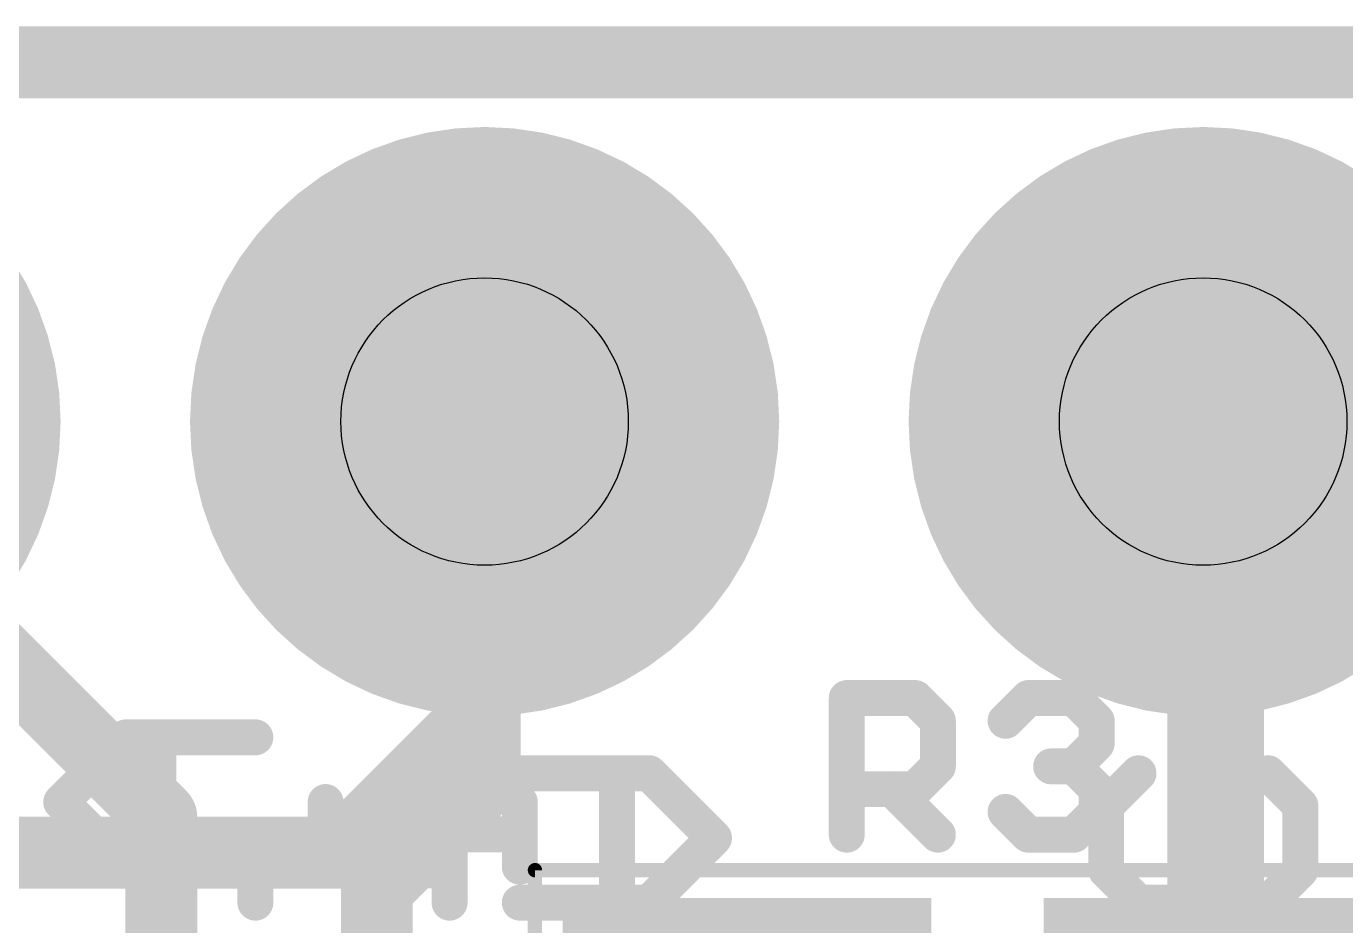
# Model space of a CAD drawing. Extents: x -41 to 66, y -20 to 13.
# Drawn here: x 12.35 to 17.013, y 9.648 to 12.827 of the extents above; entities that cross this region are included whole.
import ezdxf

# ---------------------------------------------------------------- set-up
doc = ezdxf.new("R2010")
doc.units = 0
for name, color, linetype in [('1', 12, 'CONTINUOUS'), ('16', 132, 'CONTINUOUS'), ('17', 110, 'CONTINUOUS'), ('20', 53, 'CONTINUOUS'), ('21', 41, 'CONTINUOUS'), ('22', 40, 'CONTINUOUS'), ('25', 253, 'CONTINUOUS'), ('29', 253, 'CONTINUOUS'), ('30', 253, 'CONTINUOUS'), ('39', 12, 'CONTINUOUS'), ('44', 253, 'CONTINUOUS'), ('51', 53, 'CONTINUOUS')]:
    doc.layers.add(name, color=color, linetype=linetype)

# ---------------------------------------------------------------- blocks, each defined once
blk = doc.blocks.new('RECT')
blk.add_solid([(-0.5, -0.5), (0.5, -0.5), (-0.5, 0.5), (0.5, 0.5)])
blk = doc.blocks.new('ROUNDP')
at = {"const_width": 0.5}
blk.add_lwpolyline([(0, -0.25, 1), (0, 0.25, 1), (0, -0.25)], format="xyb", dxfattribs=at)

msp = doc.modelspace()

# ---------------------------------------------------------------- linework, layer by layer
at = {"layer": '1', "const_width": 0.254}
for points in [[(0, 12.7), (22.86, 12.7)], [(13.97, 10.414), (13.97, 11.43)], [(16.598, 11.342), (16.51, 11.43)], [(16.598, 9.144), (16.598, 11.342)], [(13.462, 9.906), (13.97, 10.414)], [(11.684, 9.906), (13.462, 9.906)]]:
    msp.add_lwpolyline(points, dxfattribs=at)
at = {"layer": '1', "const_width": 0.127}
for points in [[(14.0335, 11.43, 1), (13.9065, 11.43)], [(16.5549, 11.4749, 1), (16.4651, 11.3851)], [(16.6615, 11.342, 1), (16.5345, 11.342)], [(16.5531, 11.2971, 1), (16.6429, 11.3869)], [(14.0149, 10.3691, 1), (13.9251, 10.4589)], [(13.9065, 10.414, 1), (14.0335, 10.414)], [(13.462, 9.8425, 1), (13.462, 9.9695)], [(13.4171, 9.9509, 1), (13.5069, 9.8611)]]:
    msp.add_lwpolyline(points, format="xyb", dxfattribs=at)
at = {"layer": '16', "const_width": 0.254}
for points in [[(0, 12.7), (22.86, 12.7)], [(12.827, 10.033), (11.43, 11.43)], [(13.97, 10.16), (13.97, 11.43)], [(16.51, 11.43), (16.51, 7.366)], [(13.589, 9.779), (13.97, 10.16)], [(12.827, 8.255), (12.827, 10.033)], [(13.589, 8.636), (13.589, 9.779)]]:
    msp.add_lwpolyline(points, dxfattribs=at)
at = {"layer": '16', "const_width": 0.127}
for points in [[(14.0335, 11.43, 1), (13.9065, 11.43)], [(16.5735, 11.43, 1), (16.4465, 11.43)], [(14.0149, 10.1151, 1), (13.9251, 10.2049)], [(13.9065, 10.16, 1), (14.0335, 10.16)], [(12.8905, 10.033, 1), (12.7635, 10.033)], [(12.7821, 9.9881, 1), (12.8719, 10.0779)], [(13.6525, 9.779, 1), (13.5255, 9.779)], [(13.5441, 9.8239, 1), (13.6339, 9.7341)]]:
    msp.add_lwpolyline(points, format="xyb", dxfattribs=at)
at = {"layer": '20', "const_width": 0.2032}
msp.add_lwpolyline([(0, 12.7), (22.86, 12.7)], dxfattribs=at)
at = {"layer": '21', "const_width": 0.127}
for points in [[(12.4734, 10.0849), (12.7022, 10.3137)], [(12.7022, 10.3137), (13.1597, 10.3137)], [(12.8166, 9.8561), (12.8166, 10.3137)], [(12.7022, 9.8561), (12.4734, 10.0849)], [(13.4081, 9.8561), (13.4081, 10.0849)], [(14.0945, 9.8561), (14.0945, 10.0849)], [(14.0945, 9.9705), (13.4081, 9.9705)], [(13.1597, 9.8561), (12.7022, 9.8561)]]:
    msp.add_lwpolyline(points, dxfattribs=at)
at = {"layer": '21', "const_width": 0.0635}
for points in [[(12.7022, 10.3454, 1), (12.7022, 10.2819)], [(12.7246, 10.2912, 1), (12.6797, 10.3361)], [(12.8483, 10.3137, 1), (12.7848, 10.3137)], [(13.1597, 10.2819, 1), (13.1597, 10.3454)], [(12.4958, 10.1073, 1), (12.4509, 10.0624)], [(12.4509, 10.1073, 1), (12.4958, 10.0624)], [(13.4398, 10.0849, 1), (13.3763, 10.0849)], [(14.1262, 10.0849, 1), (14.0627, 10.0849)], [(13.4081, 10.0022, 1), (13.4081, 9.9387)], [(14.0945, 9.9387, 1), (14.0945, 10.0022)], [(12.7022, 9.8878, 1), (12.7022, 9.8243)], [(12.6797, 9.8336, 1), (12.7246, 9.8785)], [(12.7848, 9.8561, 1), (12.8483, 9.8561)], [(13.1597, 9.8243, 1), (13.1597, 9.8878)], [(13.3763, 9.8561, 1), (13.4398, 9.8561)], [(14.0627, 9.8561, 1), (14.1262, 9.8561)]]:
    msp.add_lwpolyline(points, format="xyb", dxfattribs=at)
at = {"layer": '22', "const_width": 0.127}
for points in [[(14.5521, 10.1867), (14.0945, 10.1867)], [(14.4377, 9.7291), (14.4377, 10.1867)], [(14.7808, 9.9579), (14.5521, 10.1867)], [(16.1671, 10.0723), (16.2815, 10.1867)], [(16.7391, 10.1867), (16.8535, 10.0723)], [(16.1671, 9.8435), (16.1671, 10.0723)], [(16.8535, 10.0723), (16.8535, 9.8435)], [(13.1597, 9.7291), (13.1597, 9.9579)], [(13.8461, 9.7291), (13.8461, 9.9579)], [(14.5521, 9.7291), (14.7808, 9.9579)], [(13.1597, 9.8435), (13.8461, 9.8435)], [(16.2815, 9.7291), (16.1671, 9.8435)], [(16.8535, 9.8435), (16.7391, 9.7291)], [(14.0945, 9.7291), (14.5521, 9.7291)], [(16.7391, 9.7291), (16.2815, 9.7291)]]:
    msp.add_lwpolyline(points, dxfattribs=at)
at = {"layer": '22', "const_width": 0.0635}
for points in [[(14.0945, 10.2184, 1), (14.0945, 10.1549)], [(14.4694, 10.1867, 1), (14.4059, 10.1867)], [(14.5745, 10.2091, 1), (14.5296, 10.1642)], [(14.5521, 10.1549, 1), (14.5521, 10.2184)], [(16.3039, 10.1642, 1), (16.259, 10.2091)], [(16.7615, 10.2091, 1), (16.7166, 10.1642)], [(16.1446, 10.0947, 1), (16.1896, 10.0498)], [(16.1989, 10.0723, 1), (16.1354, 10.0723)], [(16.8852, 10.0723, 1), (16.8217, 10.0723)], [(16.831, 10.0498, 1), (16.8759, 10.0947)], [(13.1915, 9.9579, 1), (13.128, 9.9579)], [(13.8779, 9.9579, 1), (13.8144, 9.9579)], [(14.8033, 9.9354, 1), (14.7584, 9.9803)], [(14.7584, 9.9354, 1), (14.8033, 9.9803)], [(13.1597, 9.8752, 1), (13.1597, 9.8117)], [(13.8461, 9.8117, 1), (13.8461, 9.8752)], [(16.1896, 9.8659, 1), (16.1446, 9.821)], [(16.8759, 9.821, 1), (16.831, 9.8659)], [(16.1354, 9.8435, 1), (16.1989, 9.8435)], [(16.8217, 9.8435, 1), (16.8852, 9.8435)], [(13.128, 9.7291, 1), (13.1915, 9.7291)], [(13.8144, 9.7291, 1), (13.8779, 9.7291)], [(14.0945, 9.7608, 1), (14.0945, 9.6973)], [(14.4059, 9.7291, 1), (14.4694, 9.7291)], [(14.5296, 9.7515, 1), (14.5745, 9.7066)], [(14.5521, 9.6973, 1), (14.5521, 9.7608)], [(16.2815, 9.7608, 1), (16.2815, 9.6973)], [(16.259, 9.7066, 1), (16.3039, 9.7515)], [(16.7166, 9.7515, 1), (16.7615, 9.7066)], [(16.7391, 9.6973, 1), (16.7391, 9.7608)]]:
    msp.add_lwpolyline(points, format="xyb", dxfattribs=at)
at = {"layer": '25', "const_width": 0.127}
for points in [[(15.2502, 9.9695), (15.2502, 10.4525)], [(15.2502, 10.4525), (15.4917, 10.4525)], [(15.4917, 10.4525), (15.5722, 10.372)], [(15.8115, 10.372), (15.892, 10.4525)], [(15.892, 10.4525), (16.053, 10.4525)], [(16.053, 10.4525), (16.1335, 10.372)], [(15.5722, 10.372), (15.5722, 10.211)], [(16.1335, 10.372), (16.1335, 10.2915)], [(16.1335, 10.2915), (16.053, 10.211)], [(15.5722, 10.211), (15.4917, 10.1305)], [(16.053, 10.211), (15.9725, 10.211)], [(16.053, 10.211), (16.1335, 10.1305)], [(15.4917, 10.1305), (15.2502, 10.1305)], [(15.4112, 10.1305), (15.5722, 9.9695)], [(16.1335, 10.1305), (16.1335, 10.05)], [(15.892, 9.9695), (15.8115, 10.05)], [(16.1335, 10.05), (16.053, 9.9695)], [(16.053, 9.9695), (15.892, 9.9695)]]:
    msp.add_lwpolyline(points, dxfattribs=at)
at = {"layer": '25', "const_width": 0.0635}
for points in [[(15.2819, 10.4525, 1), (15.2184, 10.4525)], [(15.2502, 10.4843, 1), (15.2502, 10.4208)], [(15.5141, 10.475, 1), (15.4692, 10.4301)], [(15.4917, 10.4208, 1), (15.4917, 10.4843)], [(15.892, 10.4843, 1), (15.892, 10.4208)], [(15.9145, 10.4301, 1), (15.8695, 10.475)], [(16.0755, 10.475, 1), (16.0306, 10.4301)], [(16.053, 10.4208, 1), (16.053, 10.4843)], [(15.6039, 10.372, 1), (15.5404, 10.372)], [(15.5497, 10.3496, 1), (15.5946, 10.3945)], [(15.789, 10.3945, 1), (15.834, 10.3496)], [(16.1653, 10.372, 1), (16.1018, 10.372)], [(16.1111, 10.3496, 1), (16.156, 10.3945)], [(16.156, 10.2691, 1), (16.1111, 10.314)], [(16.1018, 10.2915, 1), (16.1653, 10.2915)], [(15.5946, 10.1886, 1), (15.5497, 10.2335)], [(15.9725, 10.2428, 1), (15.9725, 10.1793)], [(16.0755, 10.2335, 1), (16.0306, 10.1886)], [(16.0306, 10.2335, 1), (16.0755, 10.1886)], [(16.053, 10.1793, 1), (16.053, 10.2428)], [(15.5404, 10.211, 1), (15.6039, 10.211)], [(15.2502, 10.1623, 1), (15.2502, 10.0988)], [(15.4336, 10.153, 1), (15.3887, 10.1081)], [(15.4692, 10.153, 1), (15.5141, 10.1081)], [(15.4917, 10.0988, 1), (15.4917, 10.1623)], [(16.1653, 10.1305, 1), (16.1018, 10.1305)], [(16.1111, 10.1081, 1), (16.156, 10.153)], [(15.834, 10.0725, 1), (15.789, 10.0275)], [(16.1018, 10.05, 1), (16.1653, 10.05)], [(16.156, 10.0275, 1), (16.1111, 10.0725)], [(15.892, 10.0013, 1), (15.892, 9.9377)], [(16.053, 9.9377, 1), (16.053, 10.0013)], [(15.2184, 9.9695, 1), (15.2819, 9.9695)], [(15.5497, 9.947, 1), (15.5946, 9.992)], [(15.8695, 9.947, 1), (15.9145, 9.992)], [(16.0306, 9.992, 1), (16.0755, 9.947)]]:
    msp.add_lwpolyline(points, format="xyb", dxfattribs=at)
at = {"layer": '39', "const_width": 0.0508}
for points in [[(14.148, 9.844), (17.348, 9.844)], [(14.148, 8.444), (14.148, 9.844)]]:
    msp.add_lwpolyline(points, dxfattribs=at)
at = {"layer": '39', "const_width": 0.0254}
for points in [[(14.148, 9.8567, 1), (14.148, 9.8313)], [(14.1607, 9.844, 1), (14.1353, 9.844)]]:
    msp.add_lwpolyline(points, format="xyb", dxfattribs=at)
at = {"layer": '44'}
for centre in [(13.97, 11.43), (16.51, 11.43)]:
    msp.add_circle(centre, 0.508, dxfattribs=at)

# ---------------------------------------------------------------- block references
at = {"layer": '17', "xscale": 1.8796, "yscale": 1.8796, "rotation": 270}
for p in [(11.43, 11.43), (11.43, 11.43), (13.97, 11.43), (13.97, 11.43), (16.51, 11.43), (16.51, 11.43)]:
    msp.add_blockref('ROUNDP', p, dxfattribs=at)
at = {"layer": '29', "xscale": 2.0828, "yscale": 2.0828, "rotation": 270}
for p in [(11.43, 11.43), (13.97, 11.43), (16.51, 11.43)]:
    msp.add_blockref('ROUNDP', p, dxfattribs=at)
at = {"layer": '29', "xscale": 1.3032, "yscale": 1.2032}
for p in [(14.898, 9.144), (16.598, 9.144)]:
    msp.add_blockref('RECT', p, dxfattribs=at)
at = {"layer": '30', "xscale": 2.0828, "yscale": 2.0828, "rotation": 270}
for p in [(11.43, 11.43), (13.97, 11.43), (16.51, 11.43)]:
    msp.add_blockref('ROUNDP', p, dxfattribs=at)
at = {"layer": '51', "xscale": 0.508, "yscale": 0.508, "rotation": 180}
for p in [(13.97, 11.43), (16.51, 11.43)]:
    msp.add_blockref('RECT', p, dxfattribs=at)

doc.saveas('drawing.dxf')
